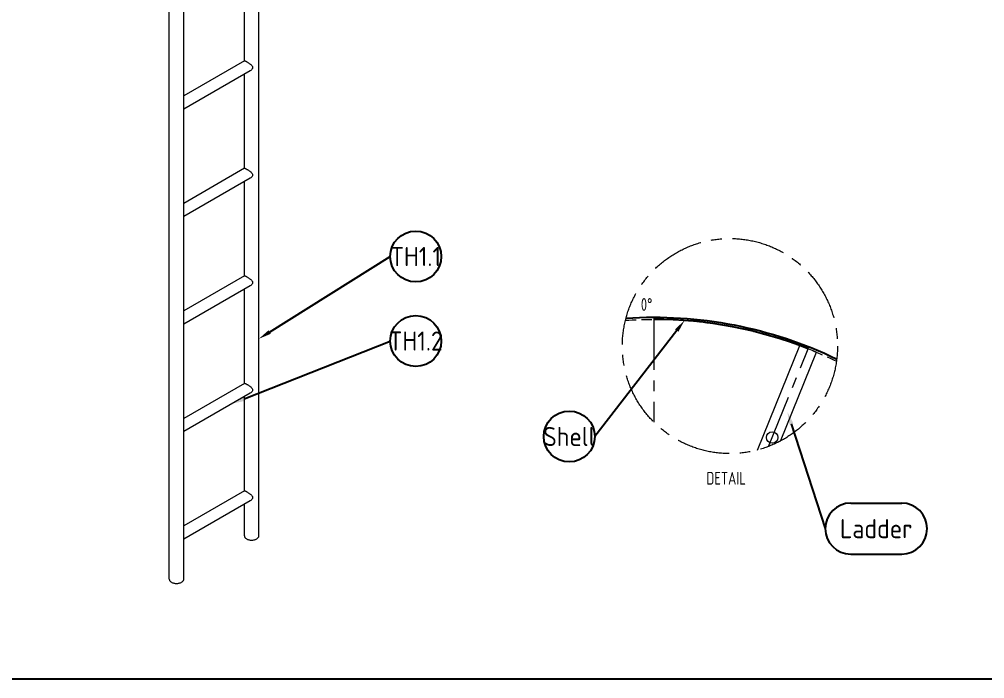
# Model space of a CAD drawing. Header units: millimetres. Extents: x -46397 to 283259, y -8690 to 23983.
# Drawn here: x 237114 to 239388, y -2353 to -800 of the extents above; entities that cross this region are included whole.
import ezdxf
from ezdxf import colors
from ezdxf.entities.mleader import LeaderData, LeaderLine
from ezdxf.enums import TextEntityAlignment as Align
from ezdxf.math import Vec2, Vec3

# ---------------------------------------------------------------- set-up
doc = ezdxf.new("R2010")
doc.units = ezdxf.units.MM
doc.linetypes.add('CENTER', pattern=[2, 1.25, -0.25, 0.25, -0.25])
doc.linetypes.add('HIDDEN', pattern=[0.375, 0.25, -0.125])
for name, color, linetype, lineweight in [('0-Dim', 7, 'Continuous', 0), ('1.NET CO BAN', 7, 'Continuous', 20), ('CHUAN NET KHUAT', 4, 'HIDDEN', 0), ('Dtext', 255, 'Continuous', 20), ('DUONGCHINH', 7, 'Continuous', 25), ('DUONGTAM', 1, 'CENTER', 0), ('Long_AM_Visible', 30, 'Continuous', 25), ('Net dam Minh', 94, 'Continuous', 18), ('Standard', 7, 'Continuous', 0)]:
    doc.layers.add(name, color=color, linetype=linetype, lineweight=lineweight)
doc.styles.add('Chu va so', font='arial.ttf')
doc.styles.add('GHI CHÚ 1', font='isocp_IV25.ttf', dxfattribs={"width": 0.8})
doc.styles.add('Long_Text', font='isocp.shx', dxfattribs={"width": 0.7})
doc.styles.get("Standard").update_dxf_attribs({"font": 'isocp.shx', "width": 0.8})
doc.styles.add('TCVN', font='arial.ttf')

# ---------------------------------------------------------------- blocks, each defined once
blk = doc.blocks.new('*U1396')
at = {"layer": '1.NET CO BAN'}
for p, q in [((-7748.8, -15702.4, -23451.2), (-6992.9, -14946.4, -21939.3)), ((-7558.1, -15809.8, -23367.9), (-6802.2, -15053.8, -21856)), ((-7268.2, -15269.8, -22538), (-7168.9, -15170.5, -22339.4)), ((-7125.3, -15328.8, -22454.1), (-7034.6, -15238.1, -22272.7)), ((-7371.6, -15373.2, -22744.8), (-7272.3, -15273.9, -22546.2)), ((-7125, -15348.1, -22473), (-7272.6, -15274.2, -22546.8)), ((-7125, -15329, -22453.9), (-7259.9, -15261.5, -22521.4)), ((-7228.7, -15432.2, -22660.9), (-7138, -15341.5, -22479.5)), ((-7228.4, -15432.4, -22660.7), (-7363.3, -15364.9, -22728.2)), ((-7475, -15476.6, -22951.6), (-7375.7, -15377.3, -22753)), ((-7228.4, -15451.5, -22679.8), (-7376, -15377.6, -22753.6)), ((-7332.1, -15535.6, -22867.7), (-7241.4, -15444.9, -22686.3)), ((-7578.4, -15580, -23158.4), (-7479.1, -15480.7, -22959.8)), ((-7331.8, -15554.8, -22886.6), (-7479.4, -15481, -22960.4)), ((-7331.8, -15535.8, -22867.5), (-7466.7, -15468.3, -22935)), ((-7435.5, -15639, -23074.5), (-7344.8, -15548.3, -22893.1)), ((-7435.2, -15639.2, -23074.3), (-7570.1, -15571.7, -23141.8)), ((-7681.8, -15683.4, -23365.2), (-7582.5, -15584.1, -23166.6)), ((-7435.2, -15658.2, -23093.4), (-7582.8, -15584.4, -23167.2)), ((-7538.9, -15742.4, -23281.3), (-7448.2, -15651.7, -23099.9)), ((-7538.6, -15742.6, -23281.1), (-7673.5, -15675.1, -23348.6)), ((-7724.8, -15726.4, -23451.2), (-7685.9, -15687.5, -23373.4)), ((-7538.6, -15761.6, -23300.2), (-7686.2, -15687.8, -23374)), ((-7582.2, -15785.7, -23367.9), (-7551.6, -15755.1, -23306.7))]:
    blk.add_line(p, q, dxfattribs=at)
for points, knots in [([(-7272.3, -15273.9, -22546.2), (-7272.2, -15273.9, -22546.1), (-7272.2, -15273.8, -22546), (-7272, -15273.6, -22545.6), (-7271.8, -15273.4, -22545.2), (-7271.5, -15273, -22544.6), (-7271.4, -15272.9, -22544.3), (-7271.2, -15272.6, -22543.8), (-7271, -15272.5, -22543.5), (-7270.9, -15272.3, -22543.2)], [80.551383, 80.551383, 80.551383, 80.551383, 81.54496, 81.54496, 84.306858, 84.306858, 85.687807, 85.687807, 87.068755, 87.068755, 87.068755, 87.068755]), ([(-7270.9, -15272.3, -22543.2), (-7270.7, -15272.2, -22542.9), (-7270.6, -15272, -22542.5), (-7270.2, -15271.7, -22541.9), (-7270, -15271.5, -22541.5), (-7269.4, -15271, -22540.4), (-7269, -15270.6, -22539.7), (-7268.5, -15270.1, -22538.6), (-7268.3, -15270, -22538.3), (-7268.2, -15269.8, -22538)], [0, 0, 0, 0, 1.380949, 1.380949, 2.761898, 2.761898, 5.523795, 5.523795, 6.517372, 6.517372, 6.517372, 6.517372]), ([(-7125, -15329, -22453.9), (-7124.9, -15329, -22453.9), (-7124.7, -15329.1, -22453.9), (-7124.4, -15329.5, -22453.9), (-7124.2, -15329.8, -22454), (-7123.8, -15330.5, -22454.3), (-7123.5, -15330.9, -22454.4), (-7123, -15331.9, -22454.9), (-7122.7, -15332.4, -22455.2), (-7122.1, -15333.6, -22455.8), (-7121.8, -15334.3, -22456.1), (-7121.1, -15335.7, -22456.8), (-7120.8, -15336.4, -22457.2), (-7120.1, -15338, -22458.1), (-7119.8, -15338.7, -22458.5), (-7119.2, -15340.2, -22459.4), (-7118.9, -15341, -22459.9), (-7118.3, -15342.4, -22460.8), (-7118.1, -15343.1, -22461.2), (-7117.7, -15344.5, -22462.2), (-7117.5, -15345.2, -22462.7), (-7117.3, -15346.5, -22463.8), (-7117.3, -15347, -22464.4), (-7117.4, -15347.8, -22465.2), (-7117.5, -15348, -22465.5), (-7117.7, -15348.4, -22466.1), (-7117.8, -15348.6, -22466.4), (-7118, -15348.8, -22466.7)], [54.581968, 54.581968, 54.581968, 54.581968, 57.261868, 57.261868, 59.941767, 59.941767, 62.621667, 62.621667, 65.301567, 65.301567, 67.981466, 67.981466, 70.661366, 70.661366, 73.341265, 73.341265, 76.021165, 76.021165, 78.783063, 78.783063, 81.54496, 81.54496, 84.306858, 84.306858, 85.687807, 85.687807, 87.068755, 87.068755, 87.068755, 87.068755]), ([(-7118, -15348.8, -22466.7), (-7118.1, -15348.9, -22467), (-7118.3, -15349, -22467.4), (-7118.7, -15349.2, -22468), (-7119, -15349.3, -22468.3), (-7119.7, -15349.5, -22469.2), (-7120.3, -15349.5, -22469.8), (-7121.6, -15349.3, -22470.9), (-7122.3, -15349.1, -22471.4), (-7123.6, -15348.7, -22472.3), (-7124.3, -15348.4, -22472.7), (-7125, -15348.1, -22473)], [0, 0, 0, 0, 1.380949, 1.380949, 2.761898, 2.761898, 5.523795, 5.523795, 8.285693, 8.285693, 11.04759, 11.04759, 11.04759, 11.04759]), ([(-7375.7, -15377.3, -22753), (-7375.6, -15377.3, -22752.9), (-7375.6, -15377.2, -22752.8), (-7375.4, -15377, -22752.4), (-7375.2, -15376.8, -22752), (-7374.9, -15376.4, -22751.4), (-7374.8, -15376.3, -22751.1), (-7374.6, -15376, -22750.6), (-7374.4, -15375.9, -22750.3), (-7374.3, -15375.7, -22750)], [80.551383, 80.551383, 80.551383, 80.551383, 81.54496, 81.54496, 84.306858, 84.306858, 85.687807, 85.687807, 87.068755, 87.068755, 87.068755, 87.068755]), ([(-7374.3, -15375.7, -22750), (-7374.1, -15375.6, -22749.7), (-7374, -15375.4, -22749.3), (-7373.6, -15375.1, -22748.7), (-7373.4, -15374.9, -22748.3), (-7372.8, -15374.4, -22747.2), (-7372.4, -15374, -22746.5), (-7371.9, -15373.5, -22745.4), (-7371.7, -15373.4, -22745.1), (-7371.6, -15373.2, -22744.8)], [0, 0, 0, 0, 1.380949, 1.380949, 2.761898, 2.761898, 5.523795, 5.523795, 6.517372, 6.517372, 6.517372, 6.517372]), ([(-7228.4, -15432.4, -22660.7), (-7228.2, -15432.4, -22660.7), (-7228.1, -15432.5, -22660.7), (-7227.8, -15432.9, -22660.7), (-7227.6, -15433.2, -22660.8), (-7227.2, -15433.9, -22661.1), (-7226.9, -15434.3, -22661.2), (-7226.4, -15435.3, -22661.7), (-7226.1, -15435.8, -22662), (-7225.5, -15437, -22662.6), (-7225.2, -15437.7, -22662.9), (-7224.5, -15439.1, -22663.6), (-7224.2, -15439.8, -22664), (-7223.5, -15441.4, -22664.9), (-7223.2, -15442.1, -22665.3), (-7222.6, -15443.6, -22666.2), (-7222.3, -15444.4, -22666.7), (-7221.7, -15445.8, -22667.5), (-7221.5, -15446.5, -22668), (-7221.1, -15447.9, -22669), (-7220.9, -15448.6, -22669.5), (-7220.7, -15449.9, -22670.6), (-7220.7, -15450.4, -22671.2), (-7220.8, -15451.2, -22672), (-7220.9, -15451.4, -22672.3), (-7221.1, -15451.8, -22672.9), (-7221.2, -15452, -22673.2), (-7221.4, -15452.1, -22673.5)], [54.581968, 54.581968, 54.581968, 54.581968, 57.261868, 57.261868, 59.941767, 59.941767, 62.621667, 62.621667, 65.301567, 65.301567, 67.981466, 67.981466, 70.661366, 70.661366, 73.341265, 73.341265, 76.021165, 76.021165, 78.783063, 78.783063, 81.54496, 81.54496, 84.306858, 84.306858, 85.687807, 85.687807, 87.068755, 87.068755, 87.068755, 87.068755]), ([(-7221.4, -15452.1, -22673.5), (-7221.5, -15452.3, -22673.8), (-7221.7, -15452.4, -22674.1), (-7222.1, -15452.6, -22674.8), (-7222.4, -15452.7, -22675.1), (-7223.1, -15452.9, -22676), (-7223.7, -15452.9, -22676.6), (-7225, -15452.7, -22677.7), (-7225.7, -15452.5, -22678.2), (-7227, -15452.1, -22679.1), (-7227.7, -15451.8, -22679.5), (-7228.4, -15451.5, -22679.8)], [0, 0, 0, 0, 1.380949, 1.380949, 2.761898, 2.761898, 5.523795, 5.523795, 8.285693, 8.285693, 11.04759, 11.04759, 11.04759, 11.04759]), ([(-7479.1, -15480.7, -22959.8), (-7479, -15480.7, -22959.7), (-7479, -15480.6, -22959.6), (-7478.8, -15480.4, -22959.2), (-7478.6, -15480.2, -22958.8), (-7478.3, -15479.8, -22958.2), (-7478.2, -15479.7, -22957.9), (-7478, -15479.4, -22957.4), (-7477.8, -15479.3, -22957.1), (-7477.7, -15479.1, -22956.8)], [80.551383, 80.551383, 80.551383, 80.551383, 81.54496, 81.54496, 84.306858, 84.306858, 85.687807, 85.687807, 87.068755, 87.068755, 87.068755, 87.068755]), ([(-7477.7, -15479.1, -22956.8), (-7477.5, -15478.9, -22956.5), (-7477.4, -15478.8, -22956.1), (-7477, -15478.5, -22955.5), (-7476.8, -15478.3, -22955.1), (-7476.2, -15477.8, -22954), (-7475.8, -15477.4, -22953.3), (-7475.3, -15476.9, -22952.2), (-7475.1, -15476.8, -22951.9), (-7475, -15476.6, -22951.6)], [0, 0, 0, 0, 1.380949, 1.380949, 2.761898, 2.761898, 5.523795, 5.523795, 6.517372, 6.517372, 6.517372, 6.517372]), ([(-7331.8, -15535.8, -22867.5), (-7331.6, -15535.8, -22867.5), (-7331.5, -15535.9, -22867.4), (-7331.2, -15536.3, -22867.5), (-7331, -15536.6, -22867.6), (-7330.6, -15537.3, -22867.9), (-7330.3, -15537.7, -22868), (-7329.8, -15538.7, -22868.5), (-7329.5, -15539.2, -22868.8), (-7328.9, -15540.4, -22869.3), (-7328.6, -15541.1, -22869.7), (-7327.9, -15542.5, -22870.4), (-7327.6, -15543.2, -22870.8), (-7326.9, -15544.8, -22871.7), (-7326.6, -15545.5, -22872.1), (-7326, -15547, -22873), (-7325.7, -15547.8, -22873.5), (-7325.1, -15549.2, -22874.3), (-7324.9, -15549.9, -22874.8), (-7324.5, -15551.3, -22875.8), (-7324.3, -15552, -22876.3), (-7324.1, -15553.3, -22877.4), (-7324.1, -15553.8, -22878), (-7324.2, -15554.6, -22878.8), (-7324.3, -15554.8, -22879.1), (-7324.5, -15555.2, -22879.7), (-7324.6, -15555.4, -22880), (-7324.8, -15555.5, -22880.3)], [54.581968, 54.581968, 54.581968, 54.581968, 57.261868, 57.261868, 59.941767, 59.941767, 62.621667, 62.621667, 65.301567, 65.301567, 67.981466, 67.981466, 70.661366, 70.661366, 73.341265, 73.341265, 76.021165, 76.021165, 78.783063, 78.783063, 81.54496, 81.54496, 84.306858, 84.306858, 85.687807, 85.687807, 87.068755, 87.068755, 87.068755, 87.068755]), ([(-7324.8, -15555.5, -22880.3), (-7324.9, -15555.7, -22880.6), (-7325.1, -15555.8, -22880.9), (-7325.5, -15556, -22881.6), (-7325.8, -15556.1, -22881.9), (-7326.5, -15556.3, -22882.8), (-7327.1, -15556.2, -22883.4), (-7328.4, -15556.1, -22884.5), (-7329.1, -15555.9, -22885), (-7330.4, -15555.5, -22885.9), (-7331.1, -15555.2, -22886.3), (-7331.8, -15554.8, -22886.6)], [0, 0, 0, 0, 1.380949, 1.380949, 2.761898, 2.761898, 5.523795, 5.523795, 8.285693, 8.285693, 11.04759, 11.04759, 11.04759, 11.04759]), ([(-7582.5, -15584.1, -23166.6), (-7582.4, -15584.1, -23166.5), (-7582.4, -15584, -23166.4), (-7582.2, -15583.8, -23166), (-7582, -15583.6, -23165.6), (-7581.7, -15583.2, -23164.9), (-7581.6, -15583.1, -23164.7), (-7581.4, -15582.8, -23164.2), (-7581.2, -15582.7, -23163.9), (-7581.1, -15582.5, -23163.6)], [80.551383, 80.551383, 80.551383, 80.551383, 81.54496, 81.54496, 84.306858, 84.306858, 85.687807, 85.687807, 87.068755, 87.068755, 87.068755, 87.068755]), ([(-7581.1, -15582.5, -23163.6), (-7580.9, -15582.3, -23163.3), (-7580.7, -15582.2, -23162.9), (-7580.4, -15581.9, -23162.3), (-7580.2, -15581.7, -23161.9), (-7579.6, -15581.2, -23160.8), (-7579.2, -15580.8, -23160), (-7578.7, -15580.3, -23159), (-7578.5, -15580.2, -23158.7), (-7578.4, -15580, -23158.4)], [0, 0, 0, 0, 1.380949, 1.380949, 2.761898, 2.761898, 5.523795, 5.523795, 6.517372, 6.517372, 6.517372, 6.517372]), ([(-7435.2, -15639.2, -23074.3), (-7435, -15639.2, -23074.3), (-7434.9, -15639.3, -23074.2), (-7434.6, -15639.7, -23074.3), (-7434.4, -15640, -23074.4), (-7434, -15640.7, -23074.7), (-7433.7, -15641.1, -23074.8), (-7433.2, -15642.1, -23075.3), (-7432.9, -15642.6, -23075.5), (-7432.3, -15643.8, -23076.1), (-7432, -15644.5, -23076.5), (-7431.3, -15645.9, -23077.2), (-7431, -15646.6, -23077.6), (-7430.3, -15648.2, -23078.5), (-7430, -15648.9, -23078.9), (-7429.4, -15650.4, -23079.8), (-7429.1, -15651.2, -23080.2), (-7428.5, -15652.6, -23081.1), (-7428.3, -15653.3, -23081.6), (-7427.9, -15654.7, -23082.6), (-7427.7, -15655.4, -23083.1), (-7427.5, -15656.7, -23084.2), (-7427.5, -15657.2, -23084.8), (-7427.6, -15658, -23085.6), (-7427.7, -15658.2, -23085.9), (-7427.9, -15658.6, -23086.5), (-7428, -15658.8, -23086.8), (-7428.2, -15658.9, -23087.1)], [54.581968, 54.581968, 54.581968, 54.581968, 57.261868, 57.261868, 59.941767, 59.941767, 62.621667, 62.621667, 65.301567, 65.301567, 67.981466, 67.981466, 70.661366, 70.661366, 73.341265, 73.341265, 76.021165, 76.021165, 78.783063, 78.783063, 81.54496, 81.54496, 84.306858, 84.306858, 85.687807, 85.687807, 87.068755, 87.068755, 87.068755, 87.068755]), ([(-7428.2, -15658.9, -23087.1), (-7428.3, -15659.1, -23087.4), (-7428.5, -15659.2, -23087.7), (-7428.9, -15659.4, -23088.4), (-7429.2, -15659.5, -23088.7), (-7429.9, -15659.6, -23089.6), (-7430.5, -15659.6, -23090.2), (-7431.8, -15659.5, -23091.3), (-7432.5, -15659.3, -23091.8), (-7433.8, -15658.9, -23092.7), (-7434.5, -15658.6, -23093.1), (-7435.2, -15658.2, -23093.4)], [0, 0, 0, 0, 1.380949, 1.380949, 2.761898, 2.761898, 5.523795, 5.523795, 8.285693, 8.285693, 11.04759, 11.04759, 11.04759, 11.04759]), ([(-7685.9, -15687.5, -23373.4), (-7685.8, -15687.5, -23373.3), (-7685.8, -15687.4, -23373.2), (-7685.6, -15687.2, -23372.8), (-7685.4, -15687, -23372.4), (-7685.1, -15686.6, -23371.7), (-7685, -15686.5, -23371.5), (-7684.8, -15686.2, -23371), (-7684.6, -15686.1, -23370.7), (-7684.5, -15685.9, -23370.4)], [80.551383, 80.551383, 80.551383, 80.551383, 81.54496, 81.54496, 84.306858, 84.306858, 85.687807, 85.687807, 87.068755, 87.068755, 87.068755, 87.068755]), ([(-7684.5, -15685.9, -23370.4), (-7684.3, -15685.7, -23370.1), (-7684.1, -15685.6, -23369.7), (-7683.8, -15685.3, -23369.1), (-7683.6, -15685.1, -23368.7), (-7683, -15684.6, -23367.6), (-7682.6, -15684.2, -23366.8), (-7682.1, -15683.7, -23365.8), (-7681.9, -15683.6, -23365.5), (-7681.8, -15683.4, -23365.2)], [0, 0, 0, 0, 1.380949, 1.380949, 2.761898, 2.761898, 5.523795, 5.523795, 6.517372, 6.517372, 6.517372, 6.517372]), ([(-7748.8, -15702.4, -23451.2), (-7749.1, -15702.6, -23451.7), (-7749.3, -15703, -23452.2), (-7749.5, -15703.8, -23453.3), (-7749.5, -15704.3, -23453.8), (-7749.4, -15705.4, -23454.8), (-7749.3, -15706, -23455.3), (-7748.8, -15707.3, -23456.2), (-7748.5, -15708, -23456.6), (-7747.8, -15709.5, -23457.3), (-7747.4, -15710.2, -23457.6), (-7746.3, -15711.8, -23458.2), (-7745.8, -15712.7, -23458.4), (-7744.5, -15714.4, -23458.8), (-7743.8, -15715.2, -23459), (-7742.3, -15716.9, -23459.2), (-7741.6, -15717.7, -23459.2), (-7740.1, -15719.2, -23459.2), (-7739.2, -15719.9, -23459.2), (-7737.6, -15721.4, -23458.9), (-7736.7, -15722.1, -23458.8), (-7735, -15723.3, -23458.4), (-7734.2, -15723.9, -23458.1), (-7732.6, -15724.9, -23457.5), (-7731.8, -15725.4, -23457.2), (-7730.4, -15726.1, -23456.5), (-7729.7, -15726.4, -23456.1), (-7728.4, -15726.8, -23455.2), (-7727.8, -15727, -23454.7), (-7726.7, -15727.1, -23453.8), (-7726.2, -15727.1, -23453.2), (-7725.4, -15726.9, -23452.2), (-7725, -15726.7, -23451.7), (-7724.8, -15726.4, -23451.2)], [12.807553, 12.807553, 12.807553, 12.807553, 16.009442, 16.009442, 19.21133, 19.21133, 22.413218, 22.413218, 25.615107, 25.615107, 28.816995, 28.816995, 32.018884, 32.018884, 35.220772, 35.220772, 38.42266, 38.42266, 41.624549, 41.624549, 44.826437, 44.826437, 48.028325, 48.028325, 51.230214, 51.230214, 54.432102, 54.432102, 57.63399, 57.63399, 60.835879, 60.835879, 64.037767, 64.037767, 64.037767, 64.037767]), ([(-7538.6, -15742.6, -23281.1), (-7538.4, -15742.6, -23281.1), (-7538.3, -15742.7, -23281), (-7538, -15743.1, -23281.1), (-7537.8, -15743.4, -23281.2), (-7537.4, -15744.1, -23281.4), (-7537.1, -15744.5, -23281.6), (-7536.6, -15745.5, -23282.1), (-7536.3, -15746, -23282.3), (-7535.7, -15747.2, -23282.9), (-7535.4, -15747.9, -23283.3), (-7534.7, -15749.3, -23284), (-7534.4, -15750, -23284.4), (-7533.7, -15751.5, -23285.3), (-7533.4, -15752.3, -23285.7), (-7532.8, -15753.8, -23286.6), (-7532.5, -15754.6, -23287), (-7531.9, -15756, -23287.9), (-7531.7, -15756.7, -23288.4), (-7531.3, -15758.1, -23289.4), (-7531.1, -15758.8, -23289.9), (-7530.9, -15760.1, -23291), (-7530.9, -15760.6, -23291.6), (-7531, -15761.4, -23292.4), (-7531.1, -15761.6, -23292.7), (-7531.3, -15762, -23293.3), (-7531.4, -15762.2, -23293.6), (-7531.6, -15762.3, -23293.9)], [54.581968, 54.581968, 54.581968, 54.581968, 57.261868, 57.261868, 59.941767, 59.941767, 62.621667, 62.621667, 65.301567, 65.301567, 67.981466, 67.981466, 70.661366, 70.661366, 73.341265, 73.341265, 76.021165, 76.021165, 78.783063, 78.783063, 81.54496, 81.54496, 84.306858, 84.306858, 85.687807, 85.687807, 87.068755, 87.068755, 87.068755, 87.068755]), ([(-7531.6, -15762.3, -23293.9), (-7531.7, -15762.5, -23294.2), (-7531.9, -15762.6, -23294.5), (-7532.3, -15762.8, -23295.2), (-7532.6, -15762.9, -23295.5), (-7533.3, -15763, -23296.4), (-7533.9, -15763, -23297), (-7535.2, -15762.9, -23298.1), (-7535.9, -15762.7, -23298.6), (-7537.2, -15762.3, -23299.5), (-7537.9, -15762, -23299.9), (-7538.6, -15761.6, -23300.2)], [0, 0, 0, 0, 1.380949, 1.380949, 2.761898, 2.761898, 5.523795, 5.523795, 8.285693, 8.285693, 11.04759, 11.04759, 11.04759, 11.04759]), ([(-7582.2, -15785.7, -23367.9), (-7582.4, -15786, -23368.4), (-7582.6, -15786.3, -23368.9), (-7582.8, -15787.1, -23370), (-7582.8, -15787.6, -23370.5), (-7582.7, -15788.7, -23371.5), (-7582.6, -15789.4, -23371.9), (-7582.1, -15790.7, -23372.8), (-7581.8, -15791.4, -23373.2), (-7581.1, -15792.8, -23373.9), (-7580.7, -15793.6, -23374.3), (-7579.7, -15795.2, -23374.9), (-7579.1, -15796, -23375.1), (-7577.8, -15797.7, -23375.5), (-7577.1, -15798.5, -23375.7), (-7575.7, -15800.2, -23375.8), (-7574.9, -15801, -23375.9), (-7573.4, -15802.5, -23375.9), (-7572.6, -15803.2, -23375.8), (-7570.9, -15804.7, -23375.6), (-7570.1, -15805.4, -23375.5), (-7568.4, -15806.7, -23375), (-7567.5, -15807.2, -23374.8), (-7565.9, -15808.3, -23374.2), (-7565.2, -15808.7, -23373.9), (-7563.7, -15809.4, -23373.1), (-7563, -15809.7, -23372.7), (-7561.7, -15810.2, -23371.9), (-7561.1, -15810.3, -23371.4), (-7560, -15810.4, -23370.4), (-7559.5, -15810.4, -23369.9), (-7558.7, -15810.2, -23368.9), (-7558.4, -15810, -23368.4), (-7558.1, -15809.8, -23367.9)], [12.807553, 12.807553, 12.807553, 12.807553, 16.009442, 16.009442, 19.21133, 19.21133, 22.413218, 22.413218, 25.615107, 25.615107, 28.816995, 28.816995, 32.018884, 32.018884, 35.220772, 35.220772, 38.42266, 38.42266, 41.624549, 41.624549, 44.826437, 44.826437, 48.028325, 48.028325, 51.230214, 51.230214, 54.432102, 54.432102, 57.63399, 57.63399, 60.835879, 60.835879, 64.037767, 64.037767, 64.037767, 64.037767])]:
    blk.add_open_spline(points, degree=3, knots=knots, dxfattribs=at)
blk = doc.blocks.new('_TagCircle')
at = {"color": 0, "linetype": 'ByBlock', "lineweight": -2, "transparency": 16777216}
blk.add_circle((0, 0), 4, dxfattribs=at)
at = {"layer": 'Long_AM_Visible', "color": 0, "transparency": 16777216, "style": 'Long_Text'}
blk.add_attdef('TAGNUMBER', text='', height=3, dxfattribs=at).set_placement((0, -1.5), align=Align.CENTER)
blk = doc.blocks.new('*U1843')
at = {"lineweight": 25}
for points in [[(0, 0), (4924.5, 0), (4924.5, 3225.8), (0, 3225.8)], [(0, 0), (3723.4, 0), (3723.4, 3225.8), (0, 3225.8)]]:
    blk.add_lwpolyline(points, close=True, dxfattribs=at)
at = {"layer": 'Dtext', "ltscale": 0.1}
for tag, p, height, style in [('REV_3', (3755.1, 1211.6), 21.4, 'TCVN'), ('FOR_APPROVAL3', (3969.6, 1210.1, -0.2), 25.7, 'TCVN'), ('REV_2', (3755.1, 1131.5), 21.4, 'TCVN'), ('FOR_APPROVAL2', (3969.6, 1130, -0.2), 25.7, 'TCVN'), ('FOR_APPROVAL1', (3969.6, 1050, -0.2), 25.7, 'TCVN'), ('REV_1', (3755.1, 1051.5), 21.4, 'TCVN'), ('REV_0', (3755.1, 971.4), 21.4, 'TCVN'), ('NGUOI_VE', (4198.1, 970.3, -0.2), 25.7, 'TCVN'), ('NGUOI_KIEM_2', (4425.6, 970.3, -0.2), 25.7, 'TCVN'), ('NGUOI_DUYET', (4700.3, 970.3, -0.2), 25.7, 'TCVN'), ('1.1_A4', (4714.1, 48.8, -0.2), 25.7, 'Chu va so'), ('A4_A4', (4799.7, 48.8, -0.2), 25.7, 'Chu va so'), ('REV.', (4870.3, 48.8, -0.2), 25.7, 'Chu va so')]:
    blk.add_attdef(tag, p, '', height=height, dxfattribs=dict(at, style=style))
for tag, p, height, style, width in [('NGAY_REV03', (3809.5, 1210.1, -0.2), 22.3, 'TCVN', 0.95), ('NGAY_REV02', (3809.5, 1130, -0.2), 22.3, 'TCVN', 0.95), ('NGAY_REV01', (3809.5, 1050, -0.2), 22.3, 'TCVN', 0.95), ('NGAY_REV0', (3809.5, 969.9, -0.2), 22.3, 'TCVN', 0.95), ('DWD.NO', (3807.5, 20.9, -0.2), 34.3, 'Chu va so', 0.85)]:
    blk.add_attdef(tag, p, '', height=height, dxfattribs=dict(at, style=style, width=width))
at = {"layer": 'Dtext', "lineweight": 25, "ltscale": 0.1, "style": 'Chu va so'}
for tag, p, height in [('PROJECT_CODE', (4055.5, 403.2), 51.5), ('TITLE1', (3832.6, 307.5, -0.2), 34.3), ('TITLE2', (3832.6, 226.8, -0.2), 34.3), ('TITLE3', (3832.6, 146.7, -0.2), 34.3)]:
    blk.add_attdef(tag, p, '', height=height, dxfattribs=at)
blk = doc.blocks.new('_TagSlot')
at = {"color": 0, "linetype": 'ByBlock', "lineweight": -2, "transparency": 16777216}
for p, q in [((-4, 4), (4, 4)), ((-4, -4), (4, -4))]:
    blk.add_line(p, q, dxfattribs=at)
for centre, start, end in [((-4, 0), 90, 270), ((4, 0), 270, 90)]:
    blk.add_arc(centre, 4, start, end, dxfattribs=at)
at = {"layer": 'Net dam Minh', "color": 0, "transparency": 16777216}
blk.add_attdef('TAGNUMBER', text='', height=3, dxfattribs=at).set_placement((0, -1.5), align=Align.CENTER)

msp = doc.modelspace()

# ---------------------------------------------------------------- block references
at = {"layer": '1.NET CO BAN', "extrusion": (0, 0.816497, 0.57735), "rotation": 225}
msp.add_blockref('*U1396', (-231843.58, -13622.65, 22948.99), dxfattribs=at)

# ---------------------------------------------------------------- leaders
at = {"layer": '0-Dim', "color": 6}
ml = msp.add_multileader_block('Standard', dxfattribs=at)
ml.set_content('_TagCircle', color=6, scale=15)
ml.set_attribute('TAGNUMBER', 'TH1.1', width=0)
ml.set_leader_properties(color=5)
ml.build(insert=Vec2(0, 0))
ml.multileader.update_dxf_attribs({"has_dogleg": 0, "text_left_attachment_type": 6, "text_right_attachment_type": 6, "dogleg_length": 0.36, "arrow_head_size": 30})
ctx = ml.context
ctx.base_point, ctx.char_height, ctx.arrow_head_size, ctx.landing_gap_size, ctx.plane_origin = Vec3(237987.94, -1358.61), 56, 30, 1.4, Vec3(240044.46, -5479.94)
ctx.left_attachment, ctx.right_attachment, ctx.text_align_type = 6, 6, 2
notes = []
notes.append((ctx, [(0, (1, 1, 0), (237987.58, -1358.61), (1, 0), 0.36, [(0, [(237678.37, -1552.49)], 0, [])])]))
ctx.block.insert = Vec3(238047.94, -1358.61)
ml = msp.add_multileader_block('Standard', dxfattribs=at)
ml.set_content('_TagCircle', color=6, scale=15)
ml.set_attribute('TAGNUMBER', 'TH1.2', width=0)
ml.set_leader_properties(color=5)
ml.build(insert=Vec2(0, 0))
ml.multileader.update_dxf_attribs({"has_dogleg": 0, "text_left_attachment_type": 6, "text_right_attachment_type": 6, "dogleg_length": 0.36, "arrow_head_size": 30})
ctx = ml.context
ctx.base_point, ctx.char_height, ctx.arrow_head_size, ctx.landing_gap_size, ctx.plane_origin = Vec3(237987.94, -1557.71), 56, 30, 1.4, Vec3(240044.46, -5679.04)
ctx.left_attachment, ctx.right_attachment, ctx.text_align_type = 6, 6, 2
notes.append((ctx, [(0, (1, 1, 0), (237987.58, -1557.71), (1, 0), 0.36, [(0, [(237615.91, -1705.13)], 0, [])])]))
ctx.block.insert = Vec3(238047.94, -1557.71)
for ctx, leaders in notes:
    for number, flags, end, landing, length, lines in leaders:
        leader = LeaderData()
        leader.index, (leader.has_last_leader_line, leader.has_dogleg_vector, leader.attachment_direction) = number, flags
        leader.last_leader_point, leader.dogleg_vector, leader.dogleg_length = Vec3(end), Vec3(landing), length
        for number, points, colour, breaks in lines:
            line = LeaderLine()
            line.index, line.vertices, line.color, line.breaks = number, Vec3.list(points), colors.encode_raw_color(colour), breaks
            leader.lines.append(line)
        ctx.leaders.append(leader)

# ---------------------------------------------------------------- next in the draw order: block references
at = {"xscale": 0.9084576280678549, "yscale": 0.9084576280678549, "zscale": 0.9084576280678549}
msp.add_blockref('*U1843', (236091.56, -2353.13, -0.12), dxfattribs=at)

# ---------------------------------------------------------------- next in the draw order: linework, layer by layer
msp.add_arc((238608.82, -2491.61, -1.5), 985, 68.36152, 89.99919)
at = {"layer": 'CHUAN NET KHUAT', "color": 3, "ltscale": 100, "extrusion": (0, 0, -1)}
msp.add_arc((-238608.82, -2491.61, 1.5), 985, 86.09592, 115.8652, dxfattribs=at)
at = {"layer": 'DUONGCHINH', "color": 2, "ltscale": 10, "extrusion": (0, 0, -1)}
msp.add_arc((-238608.82, -2491.61, 1.5), 990, 86.19184, 115.76928, dxfattribs=at)
at = {"layer": 'DUONGTAM', "ltscale": 100}
for p, q in [((238608.84, -1500.61, -1.5), (238608.83, -1748.88, -1.5)), ((238878.61, -1805.99, -1.5), (238972.04, -1576.02, -1.5))]:
    msp.add_line(p, q, dxfattribs=at)
at = {"layer": 'DUONGTAM', "color": 6, "ltscale": 100}
msp.add_circle((238787.74, -1569.51), 253.34, dxfattribs=at)
at = {"layer": 'Standard', "color": 230}
for p, q in [((238852.39, -1814.46, -1.5), (238952.49, -1568.08, -1.5)), ((238991.59, -1583.97, -1.5), (238952.49, -1568.08, -1.5)), ((238906.56, -1793.25, -1.5), (238991.59, -1583.97, -1.5))]:
    msp.add_line(p, q, dxfattribs=at)
msp.add_circle((238887.16, -1784.93, -1.5), 13.35, dxfattribs=at)

# ---------------------------------------------------------------- next in the draw order: texts
at = {"color": 6, "insert": (238575.97, -1456.55, -4.5), "char_height": 30, "attachment_point": 1, "style": 'GHI CHÚ 1'}
msp.add_mtext_dynamic_manual_height_columns('\\pxqc;0%%D', width=31.1166, gutter_width=322.31, heights=[0], dxfattribs=at)
at = {"color": 3, "insert": (238526.32, -1865.96), "char_height": 30, "attachment_point": 1}
msp.add_mtext_dynamic_manual_height_columns('\\pxqc;DETAIL', width=505.083, gutter_width=12.5, heights=[246.48], dxfattribs=at)

# ---------------------------------------------------------------- next in the draw order: leaders
at = {"layer": '0-Dim', "color": 6}
ml = msp.add_multileader_block('Standard', dxfattribs=at)
ml.set_content('_TagCircle', color=6, scale=15)
ml.set_attribute('TAGNUMBER', 'Shell', width=0)
ml.set_leader_properties(color=5)
ml.build(insert=Vec2(0, 0))
ml.multileader.update_dxf_attribs({"has_dogleg": 0, "text_left_attachment_type": 6, "text_right_attachment_type": 6, "dogleg_length": 0.36, "arrow_head_size": 30})
ctx = ml.context
ctx.base_point, ctx.char_height, ctx.arrow_head_size, ctx.landing_gap_size, ctx.plane_origin = Vec3(238349.31, -1782.58), 56, 30, 1.4, Vec3(240405.83, -5903.91)
ctx.left_attachment, ctx.right_attachment, ctx.text_align_type = 6, 6, 2
notes = []
notes.append((ctx, [(1, (1, 1, 0), (238469.67, -1782.58), (-1, 0), 0.36, [(0, [(238680.83, -1509.24)], 0, [])])]))
ctx.block.insert = Vec3(238409.31, -1782.58)
ml = msp.add_multileader_block('Standard', dxfattribs=at)
ml.set_content('_TagSlot', color=6, scale=15)
ml.set_attribute('TAGNUMBER', 'Ladder', width=0)
ml.set_leader_properties(color=5)
ml.build(insert=Vec2(0, 0))
ml.multileader.update_dxf_attribs({"has_dogleg": 0, "text_left_attachment_type": 6, "text_right_attachment_type": 6, "dogleg_length": 0.36, "arrow_head_size": 30})
ctx = ml.context
ctx.base_point, ctx.char_height, ctx.arrow_head_size, ctx.landing_gap_size, ctx.plane_origin = Vec3(239012.21, -1999.58), 56, 30, 1.4, Vec3(241092.9, -5982.37)
ctx.left_attachment, ctx.right_attachment, ctx.text_align_type = 6, 6, 2
notes.append((ctx, [(0, (1, 1, 0), (239011.85, -1999.58), (1, 0), 0.36, [(0, [(238923.13, -1724.29)], 0, [])])]))
ctx.block.insert = Vec3(239132.21, -1999.58)
for ctx, leaders in notes:
    for number, flags, end, landing, length, lines in leaders:
        leader = LeaderData()
        leader.index, (leader.has_last_leader_line, leader.has_dogleg_vector, leader.attachment_direction) = number, flags
        leader.last_leader_point, leader.dogleg_vector, leader.dogleg_length = Vec3(end), Vec3(landing), length
        for number, points, colour, breaks in lines:
            line = LeaderLine()
            line.index, line.vertices, line.color, line.breaks = number, Vec3.list(points), colors.encode_raw_color(colour), breaks
            leader.lines.append(line)
        ctx.leaders.append(leader)

doc.saveas('drawing.dxf')
